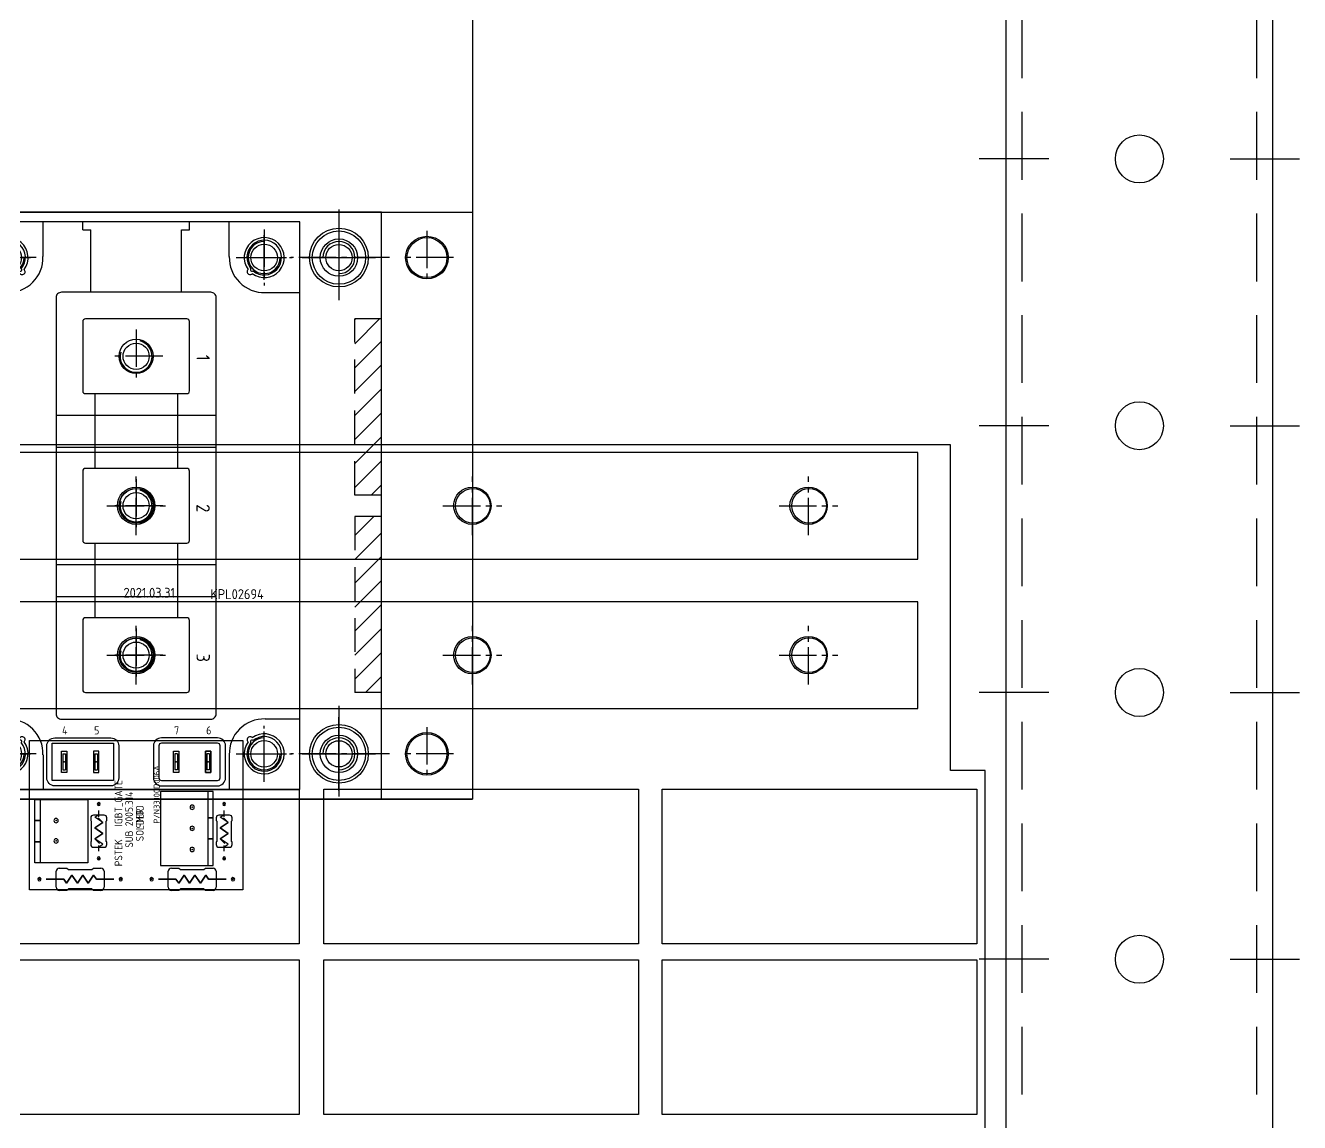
# Model space of a CAD drawing. Header units: millimetres. Extents: x 24815 to 36799, y -9299 to 5469.
# Drawn here: x 34624.4 to 34863.1, y 178.7 to 384.3 of the extents above; entities that cross this region are included whole.
import ezdxf

# ---------------------------------------------------------------- set-up
doc = ezdxf.new("R2010")
doc.units = ezdxf.units.MM
for name, pattern in [('CENTER', [50.8, 31.75, -6.35, 6.35, -6.35]), ('CENTER1', [10, 7, -1, 1, -1]), ('CENTERX2', [101.6, 63.5, -12.7, 12.7, -12.7]), ('HIDDENX2', [19.05, 12.7, -6.35])]:
    doc.linetypes.add(name, pattern=pattern)
for name, color, linetype in [('BOARD_OUTLINE', 7, 'Continuous'), ('CENTER', 1, 'CENTER'), ('CL', 1, 'CENTER'), ('DRILL', 1, 'Continuous'), ('FL', 3, 'Continuous'), ('OBS_DRILL', 1, 'Continuous'), ('OBS_SSBOT', 5, 'Continuous'), ('OBS_SSTOP', 4, 'Continuous'), ('SSBOT', 5, 'Continuous'), ('SSTOP', 4, 'Continuous'), ('THIN', 3, 'Continuous')]:
    doc.layers.add(name, color=color, linetype=linetype)
doc.layers.add('case', color=3, linetype='Continuous', lineweight=30)
doc.styles.get("Standard").update_dxf_attribs({"font": 'ISOCP.SHX', "bigfont": 'WHGTXT.SHX'})

# ---------------------------------------------------------------- blocks, each defined once
blk = doc.blocks.new('87erfasdfasdfasdfasdfsdaf')
at = {"color": 140}
for p, q in [((-12215.28, 14062.53), (-12215.28, 14958.53)), ((-12165.28, 14062.53), (-12165.28, 14958.53))]:
    blk.add_line(p, q, dxfattribs=at)
at = {"color": 2, "linetype": 'HIDDENX2'}
for p, q in [((-12212.28, 14062.53), (-12212.28, 14958.53)), ((-12168.28, 14062.53), (-12168.28, 14958.53))]:
    blk.add_line(p, q, dxfattribs=at)
at = {"color": 1}
for p, q in [((-12207.28, 14485.53), (-12220.28, 14485.53)), ((-12173.28, 14485.53), (-12160.28, 14485.53)), ((-12207.28, 14435.53), (-12220.28, 14435.53)), ((-12173.28, 14435.53), (-12160.28, 14435.53)), ((-12207.28, 14385.53), (-12220.28, 14385.53)), ((-12173.28, 14385.53), (-12160.28, 14385.53)), ((-12207.28, 14335.53), (-12220.28, 14335.53)), ((-12173.28, 14335.53), (-12160.28, 14335.53))]:
    blk.add_line(p, q, dxfattribs=at)
blk = doc.blocks.new('A$C517E5183')
at = {"color": 140}
for centre in [(-123, 425), (-123, 375), (-123, 325), (-123, 275)]:
    blk.add_circle(centre, 4.5, dxfattribs=at)
at = {"xscale": -1}
blk.add_blockref('87erfasdfasdfasdfasdfsdaf', (-12313.28, -14060.53), dxfattribs=at)
blk = doc.blocks.new('A$C5A2C6DAD')
h = blk.add_hatch()
h.set_pattern_fill('ANSI31', color=256, style=0)
h.set_pattern_definition([(225, (9257.695, 3044.853), (2.245064, -2.245064), [])])
h.paths.add_polyline_path([(7.98, -81.5), (2.98, -81.5), (2.98, -48.5), (7.98, -48.5)])
h.paths.add_polyline_path([(2.98, -11.5), (7.98, -11.5), (7.98, -44.5), (2.98, -44.5)])
h.paths.add_polyline_path([(-205, -46.5), (-200, -46.5), (-200, -62.5), (-205, -62.5)])
h.paths.add_polyline_path([(-200, -46.5), (-205, -46.5), (-205, -30.5), (-200, -30.5)])
at = {"color": 1}
for p, q in [((8, 8.5), (-205, 8.5)), ((-205, -101.5), (-205, 8.5)), ((8, -101.5), (8, 8.5)), ((8, -101.5), (-205, -101.5))]:
    blk.add_line(p, q, dxfattribs=at)
for p, q in [((-197, 6.86), (-197, -6.86)), ((0, 6.86), (0, -6.86)), ((-125, -4.19), (-125, 4.19)), ((-77, -4.19), (-77, 4.19)), ((-62, -4.19), (-62, 4.19)), ((-14, -4.19), (-14, 4.19)), ((-203.86, 0), (-190.14, 0)), ((-165, -10.69), (-165, -2.31)), ((-129.19, 0), (-120.81, 0)), ((-81.19, 0), (-72.81, 0)), ((-66.19, 0), (-57.81, 0)), ((-18.19, 0), (-9.81, 0)), ((-6.86, 0), (6.86, 0)), ((-169.19, -6.5), (-160.81, -6.5)), ((-205, -12), (-190, -12.5)), ((-205, -25), (-205, -12)), ((-204, -24.93), (-204, -12.07)), ((-188.78, -13.5), (-190, -12.5)), ((-190, -12.5), (-190, -24.5)), ((-188.78, -23.46), (-188.78, -13.5)), ((-190, -24.5), (-188.78, -23.46)), ((-190, -24.5), (-205, -25)), ((-165, -78.69), (-165, -70.31)), ((-169.19, -74.5), (-158.81, -74.5)), ((-158, -86.5), (-156.97, -85.28)), ((-156.97, -85.28), (-147, -85.28)), ((-147, -85.28), (-146, -86.5)), ((-197, -99.86), (-197, -86.14)), ((-158, -86.5), (-158.5, -101.5)), ((-146, -86.5), (-158, -86.5)), ((-145.5, -101.5), (-146, -86.5)), ((0, -99.86), (0, -86.14)), ((-125, -97.19), (-125, -88.81)), ((-77, -97.19), (-77, -88.81)), ((-62, -97.19), (-62, -88.81)), ((-14, -97.19), (-14, -88.81)), ((-203.86, -93), (-190.14, -93)), ((-129.19, -93), (-120.81, -93)), ((-81.19, -93), (-72.81, -93)), ((-66.19, -93), (-57.81, -93)), ((-18.19, -93), (-9.81, -93)), ((-6.86, -93), (6.86, -93)), ((-158.5, -101.5), (-145.5, -101.5)), ((-158.44, -100.5), (-145.57, -100.5))]:
    blk.add_line(p, q)
at = {"color": 1, "linetype": 'CENTERX2'}
blk.add_line((-197, 5.75), (-197, -5.75), dxfattribs=at)
at = {"linetype": 'HIDDENX2', "ltscale": 0.5}
for p, q in [((8, -11.5), (3, -11.5)), ((3, -44.5), (3, -11.5)), ((-200, -30.5), (-205, -30.5)), ((-200, -62.5), (-200, -30.5)), ((8, -44.5), (3, -44.5)), ((8, -48.5), (3, -48.5)), ((3, -48.5), (3, -81.5)), ((-200, -62.5), (-205, -62.5)), ((8, -81.5), (3, -81.5))]:
    blk.add_line(p, q, dxfattribs=at)
at = {"color": 3}
for p, q in [((-204, -13.07), (-205, -12)), ((-204, -13.07), (-188.78, -13.54)), ((-188.78, -23.46), (-204, -23.93)), ((-205, -25), (-204, -23.93)), ((-156.97, -85.28), (-157.44, -100.5)), ((-146.57, -100.5), (-147.04, -85.28)), ((-158.5, -101.5), (-157.44, -100.5)), ((-146.57, -100.5), (-145.5, -101.5))]:
    blk.add_line(p, q, dxfattribs=at)
at = {"color": 1, "linetype": 'CENTER', "ltscale": 3}
for p, q in [((-208.18, -18.5), (-186.71, -18.5)), ((-152, -104.68), (-152, -83.21))]:
    blk.add_line(p, q, dxfattribs=at)
at = {"color": 1}
for centre, radius in [((-197, 0), 5.5), ((0, 0), 5.5), ((-197, 0), 3.5), ((0, 0), 3.5), ((-197, -93), 5.5), ((0, -93), 5.5), ((-197, -93), 3.5), ((0, -93), 3.5)]:
    blk.add_circle(centre, radius, dxfattribs=at)
at = {"color": 3}
for centre, radius in [((-125, 0), 2.5), ((-77, 0), 2.5), ((-62, 0), 2.5), ((-14, 0), 2.5), ((-165, -6.5), 2), ((-138.5, -6.5), 1.6), ((-165, -74.5), 2), ((-125, -93), 2.5), ((-77, -93), 2.5), ((-62, -93), 2.5), ((-14, -93), 2.5)]:
    blk.add_circle(centre, radius, dxfattribs=at)
blk.add_circle((-165, -86.5), 2.07)
for centre, radius in [((-125, 0), 3), ((-77, 0), 3), ((-62, 0), 3), ((-14, 0), 3), ((-138.5, -6.5), 2), ((-125, -93), 3), ((-77, -93), 3), ((-62, -93), 3), ((-14, -93), 3)]:
    blk.add_arc(centre, radius, 90, 0)
at = {"color": 0}
for centre in [(-165, -6.5), (-165, -74.5)]:
    blk.add_arc(centre, 2.5, 170, 80, dxfattribs=at)
at = {"layer": 'CENTER', "linetype": 'CENTER', "ltscale": 3}
for p, q in [((-138.5, -10.16), (-138.5, -2.84)), ((-134.84, -6.5), (-142.16, -6.5))]:
    blk.add_line(p, q, dxfattribs=at)
at = {"layer": 'CL'}
for p, q in [((-165, -83), (-165, -90)), ((-161.5, -86.5), (-168.5, -86.5))]:
    blk.add_line(p, q, dxfattribs=at)
at = {"layer": 'FL'}
blk.add_arc((-165, -86.5), 2.5, 180, 90, dxfattribs=at)
blk = doc.blocks.new('A$C43293707')
at = {"linetype": 'CENTER1'}
for p, q in [((0, -5.5), (0, 5.5)), ((63, -5.5), (63, 5.5)), ((126, -5.5), (126, 5.5)), ((189, -5.5), (189, 5.5)), ((-5.5, 0), (5.5, 0)), ((57.5, 0), (68.5, 0)), ((120.5, 0), (131.5, 0)), ((183.5, 0), (194.5, 0))]:
    blk.add_line(p, q, dxfattribs=at)
at = {"color": 1}
blk.add_lwpolyline([(-20.5, -10), (209.5, -10), (209.5, 10), (-20.5, 10)], close=True, dxfattribs=at)
for centre in [(0, 0), (63, 0), (126, 0), (189, 0)]:
    blk.add_circle(centre, 3.5, dxfattribs=at)
blk = doc.blocks.new('A$C2C020FFB')
for p in [(0, 0), (6, 0), (21, 0), (27, 0), (6.5, -7.92), (24, -8.5), (30, -7.92), (-1.5, -11), (24, -12.46), (-1.5, -14.81), (24, -16.42), (6.5, -18.08), (30, -18.08), (-4.62, -22), (10.62, -22), (16.4, -22), (31.64, -22)]:
    blk.add_point(p)
at = {"layer": 'BOARD_OUTLINE'}
for p, q in [((-6.5, -24), (-6.5, 4)), ((-6.5, 4), (33.5, 4)), ((33.5, 4), (33.5, -24)), ((-0.5, 2), (0.5, 2)), ((-0.5, -2), (-0.5, 2)), ((0.5, 2), (0.5, -2)), ((5.5, 2), (5.5, -2)), ((6.5, 2), (5.5, 2)), ((6.5, -2), (6.5, 2)), ((20.5, 2), (21.5, 2)), ((20.5, -2), (20.5, 2)), ((21.5, 2), (21.5, -2)), ((26.5, 2), (26.5, -2)), ((27.5, 2), (26.5, 2)), ((27.5, -2), (27.5, 2)), ((0.5, -2), (-0.5, -2)), ((5.5, -2), (6.5, -2)), ((21.5, -2), (20.5, -2)), ((26.5, -2), (27.5, -2)), ((0, -24), (-6.5, -24)), ((33.5, -24), (0, -24))]:
    blk.add_line(p, q, dxfattribs=at)
at = {"layer": 'DRILL'}
for centre, radius, start, end in [((6.5, -7.92), 0.275, 90, 270), ((6.5, -7.92), 0.275, 270, 90), ((24, -8.5), 0.4, 90, 270), ((24, -8.5), 0.4, 270, 90), ((30, -7.92), 0.275, 90, 270), ((30, -7.92), 0.275, 270, 90), ((-1.5, -11), 0.4, 90, 270), ((-1.5, -11), 0.4, 270, 90), ((24, -12.46), 0.4, 90, 270), ((24, -12.46), 0.4, 270, 90), ((-1.5, -14.81), 0.4, 90, 270), ((-1.5, -14.81), 0.4, 270, 90), ((24, -16.42), 0.4, 90, 270), ((24, -16.42), 0.4, 270, 90), ((6.5, -18.08), 0.275, 90, 270), ((6.5, -18.08), 0.275, 270, 90), ((30, -18.08), 0.275, 90, 270), ((30, -18.08), 0.275, 270, 90), ((-4.62, -22), 0.325, 0, 180), ((-4.62, -22), 0.325, 180, 0), ((10.62, -22), 0.325, 0, 180), ((10.62, -22), 0.325, 180, 0), ((16.4, -22), 0.325, 0, 180), ((16.4, -22), 0.325, 180, 0), ((31.64, -22), 0.325, 0, 180), ((31.64, -22), 0.325, 180, 0)]:
    blk.add_arc(centre, radius, start, end, dxfattribs=at)
at = {"layer": 'OBS_DRILL'}
for p, q in [((-0.5, 2), (0.5, 2)), ((-0.5, -2), (-0.5, 2)), ((0.5, 2), (0.5, -2)), ((5.5, 2), (5.5, -2)), ((6.5, 2), (5.5, 2)), ((6.5, -2), (6.5, 2)), ((20.5, 2), (21.5, 2)), ((20.5, -2), (20.5, 2)), ((21.5, 2), (21.5, -2)), ((26.5, 2), (27.5, 2)), ((26.5, -2), (26.5, 2)), ((27.5, 2), (27.5, -2)), ((0.5, -2), (-0.5, -2)), ((5.5, -2), (6.5, -2)), ((21.5, -2), (20.5, -2)), ((27.5, -2), (26.5, -2))]:
    blk.add_line(p, q, dxfattribs=at)
at = {"layer": 'OBS_SSBOT'}
for p, q in [((-5.46, -18.92), (-5.46, -7.04)), ((-5.46, -7.04), (4.44, -7.04)), ((-4.47, -7.04), (-4.47, -18.92)), ((4.44, -7.04), (4.44, -18.92)), ((27.96, -5.53), (18.05, -5.53)), ((18.05, -5.53), (18.05, -19.4)), ((26.97, -19.4), (26.97, -5.53)), ((27.96, -19.4), (27.96, -5.53)), ((6.5, -9.85), (6.5, -9.09)), ((30, -9.85), (30, -9.09)), ((-5.46, -11), (-4.47, -11)), ((5, -10.5), (5, -11)), ((5, -11), (5.1, -11.1)), ((5.1, -11.1), (5.1, -14.8)), ((7.5, -10), (5.5, -10)), ((5.74, -10.36), (6.5, -9.85)), ((7.26, -11.37), (5.74, -10.36)), ((5.74, -12.39), (7.26, -11.37)), ((7.9, -11.1), (8, -11)), ((7.9, -14.9), (7.9, -11.1)), ((8, -11), (8, -10.5)), ((27.96, -10.48), (26.97, -10.48)), ((28.5, -10.5), (28.5, -11)), ((28.5, -11), (28.6, -11.1)), ((28.6, -11.1), (28.6, -14.8)), ((31, -10), (29, -10)), ((29.24, -10.36), (30, -9.85)), ((30.76, -11.37), (29.24, -10.36)), ((29.24, -12.39), (30.76, -11.37)), ((31.4, -11.1), (31.5, -11)), ((31.4, -14.9), (31.4, -11.1)), ((31.5, -11), (31.5, -10.5)), ((7.26, -13.41), (5.74, -12.39)), ((5.74, -14.42), (7.26, -13.41)), ((30.76, -13.41), (29.24, -12.39)), ((29.24, -14.42), (30.76, -13.41)), ((-5.46, -14.96), (-4.47, -14.96)), ((5.1, -14.9), (5, -15)), ((5, -15), (5, -15.5)), ((5.1, -14.8), (5.1, -14.9)), ((5.5, -16), (7.5, -16)), ((7.26, -15.44), (5.74, -14.42)), ((6.5, -15.95), (7.26, -15.44)), ((6.5, -16.71), (6.5, -15.95)), ((8, -15), (7.9, -14.9)), ((8, -15.5), (8, -15)), ((27.96, -14.44), (26.97, -14.44)), ((28.6, -14.9), (28.5, -15)), ((28.5, -15), (28.5, -15.5)), ((28.6, -14.8), (28.6, -14.9)), ((29, -16), (31, -16)), ((30.76, -15.44), (29.24, -14.42)), ((30, -15.95), (30.76, -15.44)), ((30, -16.71), (30, -15.95)), ((31.5, -15), (31.4, -14.9)), ((31.5, -15.5), (31.5, -15)), ((4.44, -18.92), (-5.46, -18.92)), ((-1.5, -23.5), (-1.5, -20.5)), ((-0.9, -19.9), (0.5, -19.9)), ((1.48, -21.24), (0.46, -22.76)), ((0.5, -19.9), (0.8, -20.2)), ((0.8, -20.2), (5.2, -20.2)), ((2.49, -22.76), (1.48, -21.24)), ((3.51, -21.24), (2.49, -22.76)), ((4.52, -22.76), (3.51, -21.24)), ((5.54, -21.24), (4.52, -22.76)), ((5.2, -20.2), (5.5, -19.9)), ((5.5, -19.9), (6.9, -19.9)), ((6.05, -22), (5.54, -21.24)), ((7.5, -20.5), (7.5, -23.5)), ((18.05, -19.4), (27.96, -19.4)), ((19.52, -23.5), (19.52, -20.5)), ((20.12, -19.9), (21.52, -19.9)), ((22.49, -21.24), (21.48, -22.76)), ((21.52, -19.9), (21.82, -20.2)), ((21.82, -20.2), (26.21, -20.2)), ((23.51, -22.76), (22.49, -21.24)), ((24.52, -21.24), (23.51, -22.76)), ((25.54, -22.76), (24.52, -21.24)), ((26.56, -21.24), (25.54, -22.76)), ((26.21, -20.2), (26.51, -19.9)), ((26.51, -19.9), (27.91, -19.9)), ((27.06, -22), (26.56, -21.24)), ((28.51, -20.5), (28.51, -23.5)), ((-0.05, -22), (-3.35, -22)), ((0.46, -22.76), (-0.05, -22)), ((0.8, -23.8), (0.5, -24.1)), ((5.2, -23.8), (0.8, -23.8)), ((5.5, -24.1), (5.2, -23.8)), ((9.35, -22), (6.05, -22)), ((20.97, -22), (17.67, -22)), ((21.48, -22.76), (20.97, -22)), ((21.82, -23.8), (21.52, -24.1)), ((26.21, -23.8), (21.82, -23.8)), ((26.51, -24.1), (26.21, -23.8)), ((30.37, -22), (27.06, -22)), ((0.5, -24.1), (-0.9, -24.1)), ((6.9, -24.1), (5.5, -24.1)), ((21.52, -24.1), (20.12, -24.1)), ((27.91, -24.1), (26.51, -24.1))]:
    blk.add_line(p, q, dxfattribs=at)
for centre, radius, start, end in [((5.5, -10.5), 0.5, 90, 180), ((7.5, -10.5), 0.5, 0, 90), ((29, -10.5), 0.5, 90, 180), ((31, -10.5), 0.5, 0, 90), ((5.5, -15.5), 0.5, 180, 270), ((7.5, -15.5), 0.5, 270, 0), ((29, -15.5), 0.5, 180, 270), ((31, -15.5), 0.5, 270, 0), ((-0.85, -20.55), 0.651, 94.3987, 175.6013), ((6.85, -20.55), 0.651, 4.3987, 85.6013), ((20.17, -20.55), 0.651, 94.3987, 175.6013), ((27.86, -20.55), 0.651, 4.3987, 85.6013), ((-0.8, -23.4), 0.706, 188.1301, 261.8699), ((6.85, -23.45), 0.651, 274.3987, 355.6013), ((20.22, -23.4), 0.706, 188.1301, 261.8699), ((27.86, -23.45), 0.651, 274.3987, 355.6013)]:
    blk.add_arc(centre, radius, start, end, dxfattribs=at)
at = {"layer": 'OBS_SSTOP'}
for p, q in [((-5.46, -18.92), (-5.46, -7.04)), ((-5.46, -7.04), (4.44, -7.04)), ((-4.47, -7.04), (-4.47, -18.92)), ((4.44, -7.04), (4.44, -18.92)), ((27.96, -5.53), (18.05, -5.53)), ((18.05, -5.53), (18.05, -19.4)), ((26.97, -19.4), (26.97, -5.53)), ((27.96, -19.4), (27.96, -5.53)), ((6.5, -10.3), (6.5, -9.5)), ((30, -10.3), (30, -9.5)), ((-4.47, -11), (-5.46, -11)), ((7.26, -11.37), (5.74, -12.39)), ((6.36, -10.48), (7.26, -11.37)), ((26.97, -10.48), (27.96, -10.48)), ((30.76, -11.37), (29.24, -12.39)), ((29.86, -10.48), (30.76, -11.37)), ((5.74, -12.39), (7.26, -13.41)), ((7.26, -13.41), (5.74, -14.42)), ((29.24, -12.39), (30.76, -13.41)), ((30.76, -13.41), (29.24, -14.42)), ((-4.47, -14.96), (-5.46, -14.96)), ((5.74, -14.42), (6.64, -15.32)), ((6.5, -16.5), (6.5, -15.7)), ((26.97, -14.44), (27.96, -14.44)), ((29.24, -14.42), (30.13, -15.32)), ((30, -16.5), (30, -15.7)), ((4.44, -18.92), (-5.46, -18.92)), ((0.46, -22.76), (1.48, -21.24)), ((1.48, -21.24), (2.49, -22.76)), ((2.49, -22.76), (3.51, -21.24)), ((3.51, -21.24), (4.52, -22.76)), ((4.52, -22.76), (5.54, -21.24)), ((5.54, -21.24), (6.05, -22)), ((18.05, -19.4), (27.96, -19.4)), ((21.48, -22.76), (22.49, -21.24)), ((22.49, -21.24), (23.51, -22.76)), ((23.51, -22.76), (24.52, -21.24)), ((24.52, -21.24), (25.54, -22.76)), ((25.54, -22.76), (26.56, -21.24)), ((26.56, -21.24), (27.06, -22)), ((-3.35, -22), (-0.05, -22)), ((-2.79, -22), (-2.5, -22)), ((-0.05, -22), (0.46, -22.76)), ((6.05, -22), (9.35, -22)), ((8.49, -22), (8.79, -22)), ((17.67, -22), (20.97, -22)), ((18.22, -22), (18.52, -22)), ((20.97, -22), (21.48, -22.76)), ((27.06, -22), (30.37, -22)), ((29.51, -22), (29.81, -22))]:
    blk.add_line(p, q, dxfattribs=at)
at = {"layer": 'SSBOT', "text_generation_flag": 2}
blk.add_text('COMP', height=1.429, rotation=90, dxfattribs=at).set_placement((14.9, -8.14))
at = {"layer": 'SSTOP'}
for s, height, p in [('P/N33100D006A', 1.1251, (17.9, -11.58)), ('IGBT_GATE', 1.429, (10.9, -12.08)), ('SUB 2005.314', 1.4287, (12.9, -16.08)), ('SOLDER', 1.429, (14.9, -14.89)), ('PSTEK', 1.429, (10.9, -19.57))]:
    blk.add_text(s, height=height, rotation=90, dxfattribs=at).set_placement(p)
blk = doc.blocks.new('A$C63E07C00')
at = {"color": 1, "linetype": 'CENTER1'}
for p, q in [((-99.7, 49.45), (-99.7, 59.95)), ((-6.7, 49.45), (-6.7, 59.95)), ((-104.95, 54.7), (-94.45, 54.7)), ((-1.45, 54.7), (-11.95, 54.7)), ((-81.2, 35.7), (-81.2, 25.7)), ((-53.2, 35.7), (-53.2, 25.7)), ((-25.2, 35.7), (-25.2, 25.7)), ((-86.2, 30.7), (-76.2, 30.7)), ((-58.2, 30.7), (-48.2, 30.7)), ((-30.2, 30.7), (-20.2, 30.7)), ((-99.7, 11.95), (-99.7, 1.45)), ((-6.7, 11.95), (-6.7, 1.45)), ((-104.95, 6.7), (-94.45, 6.7)), ((-1.45, 6.7), (-11.95, 6.7))]:
    blk.add_line(p, q, dxfattribs=at)
for p, q in [((-93.15, 54.88), (-93.15, 61.4)), ((-13.25, 54.88), (-13.25, 61.4)), ((-99.88, 48.15), (-106.4, 48.15)), ((-6.52, 48.15), (0, 48.15)), ((-70.2, 15.7), (-70.2, 45.7)), ((-64.2, 15.7), (-64.2, 45.7)), ((-42.2, 15.7), (-42.2, 45.7)), ((-36.2, 15.7), (-36.2, 45.7)), ((-6.7, 44.45), (-3.7, 44.45)), ((-6.7, 44.45), (-6.7, 43.95)), ((-6.7, 43.95), (-3.7, 43.95)), ((-3.7, 44.45), (-3.7, 43.95)), ((-104.9, 40.7), (-106.4, 40.7)), ((-104.9, 39.2), (-104.9, 40.7)), ((-93.2, 39.2), (-104.9, 39.2)), ((-74.2, 38.45), (-60.2, 38.45)), ((-46.2, 38.45), (-32.2, 38.45)), ((-6.7, 38.45), (-3.7, 38.45)), ((-6.7, 38.45), (-6.7, 37.95)), ((-3.7, 38.45), (-3.7, 37.95)), ((-6.7, 37.95), (-3.7, 37.95)), ((-93.2, 22.2), (-104.9, 22.2)), ((-104.9, 20.7), (-104.9, 22.2)), ((-74.2, 22.95), (-60.2, 22.95)), ((-46.2, 22.95), (-32.2, 22.95)), ((-6.7, 23.45), (-3.7, 23.45)), ((-6.7, 22.95), (-6.7, 23.45)), ((-6.7, 22.95), (-3.7, 22.95)), ((-3.7, 22.95), (-3.7, 23.45)), ((-104.9, 20.7), (-106.4, 20.7)), ((-6.7, 17.45), (-3.7, 17.45)), ((-6.7, 16.95), (-6.7, 17.45)), ((-6.7, 16.95), (-3.7, 16.95)), ((-3.7, 16.95), (-3.7, 17.45)), ((-99.88, 13.25), (-106.4, 13.25)), ((-6.52, 13.25), (0, 13.25)), ((-93.15, 6.52), (-93.15, 0)), ((-13.25, 6.52), (-13.25, 0))]:
    blk.add_line(p, q)
for points in [[(0, 61.4), (-106.4, 61.4), (-106.4, 0), (0, 0)], [(-1.7, 14.95), (-8.7, 14.95), (-8.7, 26.45), (-1.7, 26.45)]]:
    blk.add_lwpolyline(points, close=True)
for points in [[(-14.2, 45.7), (-92.2, 45.7, 0.414214), (-93.2, 44.7), (-93.2, 16.7, 0.414214), (-92.2, 15.7), (-14.2, 15.7, 0.414214), (-13.2, 16.7), (-13.2, 44.7, 0.414214)], [(-2.2, 47.45), (-8.2, 47.45, 0.414214), (-9.7, 45.95), (-9.7, 35.45, 0.414214), (-8.2, 33.95), (-2.2, 33.95, 0.414214), (-0.7, 35.45), (-0.7, 45.95, 0.414214)], [(-2.2, 46.45), (-8.2, 46.45, 0.414214), (-8.7, 45.95), (-8.7, 35.45, 0.414214), (-8.2, 34.95), (-2.2, 34.95, 0.414214), (-1.7, 35.45), (-1.7, 45.95, 0.414214)], [(-87.7, 20.7), (-74.7, 20.7, 0.414214), (-74.2, 21.2), (-74.2, 40.2, 0.414214), (-74.7, 40.7), (-87.7, 40.7, 0.414214), (-88.2, 40.2), (-88.2, 21.2, 0.414214)], [(-59.7, 20.7), (-46.7, 20.7, 0.414214), (-46.2, 21.2), (-46.2, 40.2, 0.414214), (-46.7, 40.7), (-59.7, 40.7, 0.414214), (-60.2, 40.2), (-60.2, 21.2, 0.414214)], [(-31.7, 20.7), (-18.7, 20.7, 0.414214), (-18.2, 21.2), (-18.2, 40.2, 0.414214), (-18.7, 40.7), (-31.7, 40.7, 0.414214), (-32.2, 40.2), (-32.2, 21.2, 0.414214)], [(-2.2, 13.95), (-8.2, 13.95, -0.414214), (-9.7, 15.45), (-9.7, 25.95, -0.414214), (-8.2, 27.45), (-2.2, 27.45, -0.414214), (-0.7, 25.95), (-0.7, 15.45, -0.414214)]]:
    blk.add_lwpolyline(points, format="xyb", close=True)
for centre, radius in [((-81.2, 30.7), 3.2), ((-53.2, 30.7), 3.2), ((-25.2, 30.7), 3.2), ((-81.2, 30.7), 2.46), ((-53.2, 30.7), 2.46), ((-25.2, 30.7), 2.46)]:
    blk.add_circle(centre, radius)
for centre, radius, start, end in [((-99.7, 54.7), 3.75, 323.3287, 306.6713), ((-99.7, 54.7), 3.25, 319.7427, 310.2573), ((-6.7, 54.7), 3.75, 233.3287, 216.6713), ((-6.7, 54.7), 3.25, 229.7427, 220.2573), ((-99.7, 54.7), 6.55, 268.4273, 1.5727), ((-97.4, 52.4), 0.269, 222.6286, 47.3714), ((-6.7, 54.7), 6.55, 178.4273, 271.5727), ((-9, 52.4), 0.269, 132.6286, 317.3714), ((-97.05, 52.05), 0.545, 220.8357, 49.1643), ((-9.35, 52.05), 0.545, 130.8357, 319.1643), ((-99.7, 6.7), 6.55, 358.4273, 91.5727), ((-6.7, 6.7), 6.55, 88.4273, 181.5727), ((-99.7, 6.7), 3.75, 53.3287, 36.6713), ((-99.7, 6.7), 3.25, 49.7427, 40.2573), ((-97.05, 9.35), 0.545, 310.8357, 139.1643), ((-6.7, 6.7), 3.75, 143.3287, 126.6713), ((-6.7, 6.7), 3.25, 139.7427, 130.2573), ((-9.35, 9.35), 0.545, 40.8357, 229.1643), ((-97.4, 9), 0.269, 312.6286, 137.3714), ((-9, 9), 0.269, 42.6286, 227.3714)]:
    blk.add_arc(centre, radius, start, end)
at = {"layer": 'THIN'}
for centre in [(-81.2, 30.7), (-53.2, 30.7), (-25.2, 30.7)]:
    blk.add_arc(centre, 3, 255, 165, dxfattribs=at)
at = {"color": 3, "char_height": 2.5, "width": 2.6884, "attachment_point": 1}
for s, insert in [('{\\C2;1}', (-81.49, 44.51)), ('{\\C2;2}', (-53.49, 44.51)), ('{\\C2;3}', (-25.49, 44.51))]:
    blk.add_mtext(s, dxfattribs=dict(at, insert=insert))
at = {"color": 3, "char_height": 1.5, "width": 2.6884, "attachment_point": 1, "rotation": 90}
for s, insert in [('{\\C2;6}', (-11.85, 43.82)), ('{\\C2;7}', (-11.85, 37.82)), ('{\\C2;5}', (-11.85, 22.82)), ('{\\C2;4}', (-11.85, 16.82))]:
    blk.add_mtext(s, dxfattribs=dict(at, insert=insert))
blk = doc.blocks.new('A$C0A587926')
at = {"layer": 'BOARD_OUTLINE'}
for p, q in [((26.47, 11.4), (-213.48, 11.4)), ((26.47, -49.59), (26.47, 11.4)), ((33, -49.59), (26.47, -49.59)), ((33, -242.58), (33, -49.59))]:
    blk.add_line(p, q, dxfattribs=at)
for centre in [(-126, 0), (-63, 0), (0, 0), (-126, -28), (-63, -28), (0, -28)]:
    blk.add_circle(centre, 3.25, dxfattribs=at)
at = {"layer": 'OBS_SSTOP'}
for p, q in [((-154.54, -53.09), (-95.54, -53.09)), ((-95.54, -53.09), (-95.54, -82.09)), ((-90.94, -82.09), (-90.94, -53.09)), ((-90.94, -53.09), (-31.94, -53.09)), ((-31.94, -53.09), (-31.94, -82.09)), ((-27.55, -53.09), (31.45, -53.09)), ((-27.55, -82.09), (-27.55, -53.09)), ((31.45, -53.09), (31.45, -82.09)), ((-95.54, -82.09), (-154.54, -82.09)), ((-31.94, -82.09), (-90.94, -82.09)), ((31.45, -82.09), (-27.55, -82.09)), ((-154.54, -85.09), (-95.54, -85.09)), ((-95.54, -85.09), (-95.54, -114.09)), ((-90.94, -114.09), (-90.94, -85.09)), ((-90.94, -85.09), (-31.94, -85.09)), ((-31.94, -85.09), (-31.94, -114.09)), ((-27.55, -85.09), (31.45, -85.09)), ((-27.55, -114.09), (-27.55, -85.09)), ((31.45, -85.09), (31.45, -114.09)), ((-95.54, -114.09), (-154.54, -114.09)), ((-31.94, -114.09), (-90.94, -114.09)), ((31.45, -114.09), (-27.55, -114.09))]:
    blk.add_line(p, q, dxfattribs=at)
at = {"layer": 'SSTOP'}
for s, p in [('2021.03.31', (-128.47, -17.26)), ('KPL02694', (-112.19, -17.51))]:
    blk.add_text(s, height=1.875, dxfattribs=at).set_placement(p)
blk = doc.blocks.new('A$C2A0E6E33')
for name, p in [('A$C5A2C6DAD', (197, 0)), ('A$C0A587926', (285.1, -46.5)), ('A$C43293707', (96, -46.5)), ('A$C43293707', (96, -74.5)), ('A$C2C020FFB', (145.5, -94.5))]:
    blk.add_blockref(name, p)
at = {"rotation": 270}
blk.add_blockref('A$C63E07C00', (128.3, -99.7), dxfattribs=at)
blk = doc.blocks.new('A$C25FC4D7C')
blk.add_circle((0, 0), 2.46)
at = {"layer": 'CL'}
for p, q in [((0, 4), (0, -4)), ((-4, 0), (4, 0))]:
    blk.add_line(p, q, dxfattribs=at)
at = {"layer": 'FL'}
blk.add_arc((0, 0), 3, 270, 180, dxfattribs=at)
blk = doc.blocks.new('A$C27F636C6')
at = {"color": 1, "linetype": 'CENTER1'}
for p, q in [((0.5, 5), (0.5, -5)), ((5.5, 0), (-4.5, 0)), ((0.5, -88), (0.5, -98)), ((5.5, -93), (-4.5, -93))]:
    blk.add_line(p, q, dxfattribs=at)
at = {"color": 32}
blk.add_lwpolyline([(-238, 8.5), (9, 8.5), (9, -101.5), (-238, -101.5)], close=True, dxfattribs=at)
for centre in [(0.5, 0), (0.5, -93)]:
    blk.add_circle(centre, 3.75, dxfattribs=at)
for p in [(-16, 0), (-16, -93)]:
    blk.add_blockref('A$C25FC4D7C', p)
blk = doc.blocks.new('A$C4C521A20')
at = {"color": 1, "linetype": 'CENTER1', "lineweight": -3}
for p, q in [((-25, 110.5), (-25, 92.5)), ((-25, 17.5), (-25, -0.5))]:
    blk.add_line(p, q, dxfattribs=at)
at = {"color": 1, "linetype": 'CENTER1'}
for p, q in [((-15.5, 101.5), (-34, 101.5)), ((-15.5, 8.5), (-34, 8.5))]:
    blk.add_line(p, q, dxfattribs=at)
at = {"layer": 'case', "color": 3, "lineweight": -3}
for p in [(0, 180), (-345, 0)]:
    blk.add_line(p, (0, 0), dxfattribs=at)
for centre, radius in [((-25, 101.5), 5), ((-8.5, 101.5), 4), ((-25, 8.5), 5), ((-8.5, 8.5), 4)]:
    blk.add_circle(centre, radius, dxfattribs=at)
blk = doc.blocks.new('A$C55C54E2F')
for name, p in [('A$C4C521A20', (-145, -545)), ('A$C27F636C6', (-154, -443.5)), ('A$C2A0E6E33', (-367, -443.5))]:
    blk.add_blockref(name, p)

msp = doc.modelspace()

# ---------------------------------------------------------------- block references
for name, p in [('A$C517E5183', (34956.123, -65.71)), ('A$C55C54E2F', (34853.123, 784.29))]:
    msp.add_blockref(name, p)

doc.saveas('drawing.dxf')
